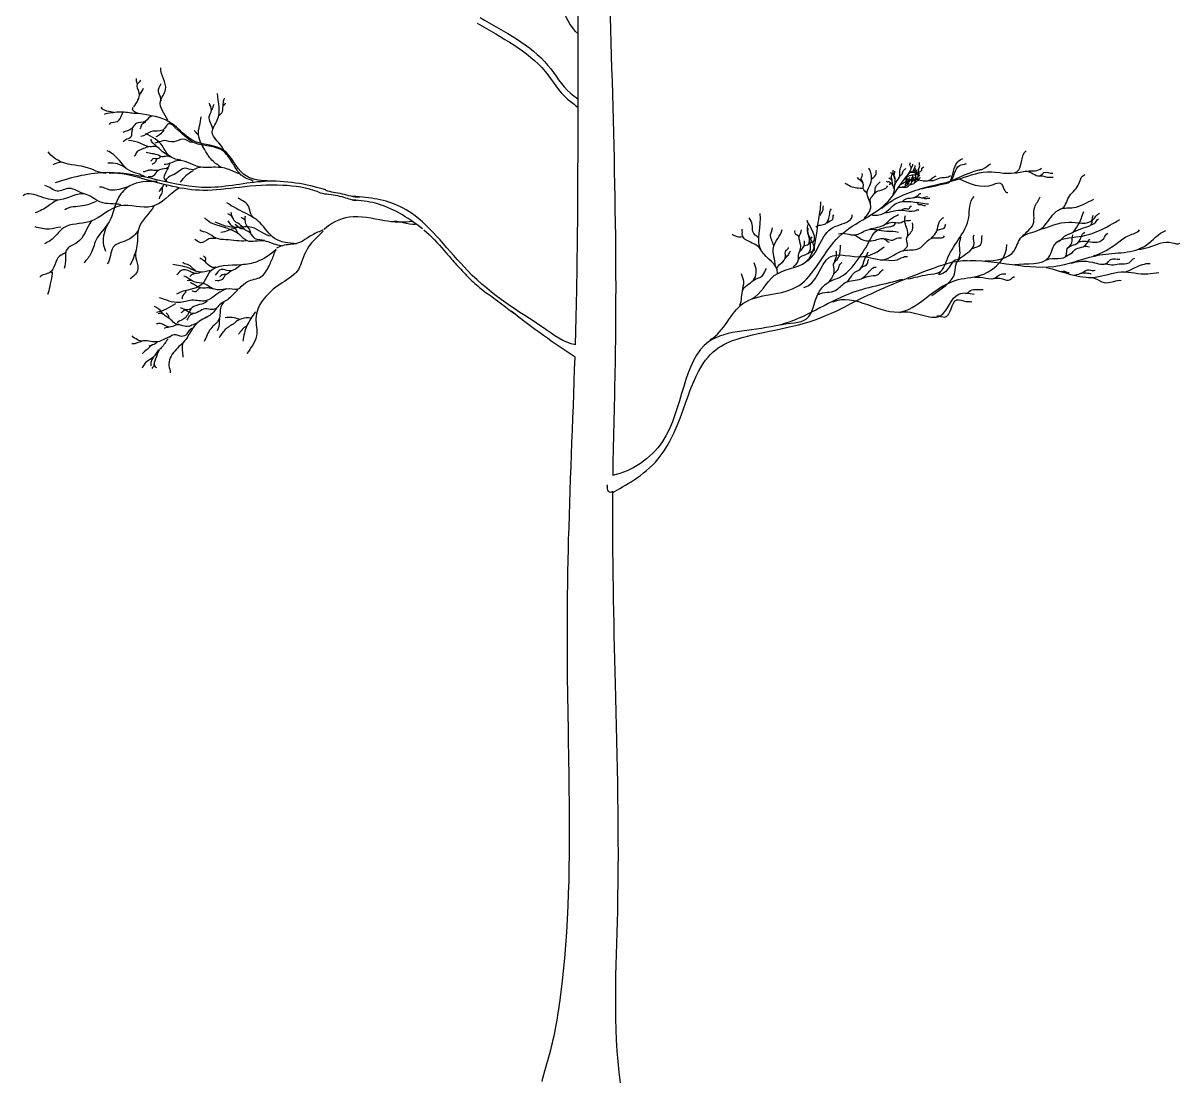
# Model space of a CAD drawing. Header units: millimetres. Extents: x 61831 to 121408, y 302 to 24841.
# Drawn here: x 97559 to 100562, y 13992 to 16742 of the extents above; entities that cross this region are included whole.
import ezdxf

# ---------------------------------------------------------------- set-up
doc = ezdxf.new("R2010")
doc.units = ezdxf.units.MM

# ---------------------------------------------------------------- blocks, each defined once
blk = doc.blocks.new('A$C61CF0075')
at = {"color": 72}
for centre, radius, start, end in [((801.5, 1920), 66.2, 68.2823, 101.0479), ((846.9, 1936.4), 48.7, 80.2065, 133.6037)]:
    blk.add_arc(centre, radius, start, end, dxfattribs=at)
at = {"color": 46}
for points, knots in [([(1796.3, 1576.4), (1796.3, 1579), (1797.6, 1675), (1812.2, 2127.3), (1791.9, 2651), (1780.3, 3082.3), (1778.5, 3156.7)], [0.7345625, 0.7345625, 0.7345625, 0.7345625, 0.7382272, 0.8687991, 1.3669181, 1.4709186, 1.4709186, 1.4709186, 1.4709186]), ([(1698.6, 1915.1), (1700.5, 1978.4), (1706, 2218.6), (1704.9, 2543.8), (1706, 2805.8), (1706.2, 2890.9)], [0.8937102, 0.8937102, 0.8937102, 0.8937102, 0.9822107, 1.2295311, 1.3483951, 1.3483951, 1.3483951, 1.3483951]), ([(1451, 2764.4), (1514.4, 2727.5), (1611.1, 2680.6), (1666.4, 2581.2), (1698.8, 2558.2), (1705.4, 2553)], [0, 0, 0, 0, 0.0995077, 0.1425416, 0.1541667, 0.1541667, 0.1541667, 0.1541667]), ([(1443.8, 2749.9), (1507, 2711.8), (1603.7, 2665), (1660.6, 2562.7), (1696.9, 2538.8), (1705.4, 2531)], [0, 0, 0, 0, 0.0995077, 0.1425416, 0.158693, 0.158693, 0.158693, 0.158693]), ([(1698.6, 1915.1), (1668.2, 1920.9), (1578, 1988.9), (1438.9, 2064.3), (1287.1, 2271.3), (1183.5, 2295.4), (1131.7, 2300.1), (1120.5, 2300.8)], [0.0032351, 0.0032351, 0.0032351, 0.0032351, 0.0468377, 0.1530504, 0.2278546, 0.2852002, 0.3008608, 0.3008608, 0.3008608, 0.3008608]), ([(1301.7, 2215.8), (1262.3, 2247), (1203, 2283.1), (1140.7, 2289.6), (1121, 2291.1)], [0.21584438, 0.21584438, 0.21584438, 0.21584438, 0.27553248, 0.30310937, 0.30310937, 0.30310937, 0.30310937]), ([(1795.9, 1532.4), (1824.2, 1548.5), (1939.8, 1606.6), (2010.6, 1871.2), (2113.2, 1946.2), (2295.2, 1957.9), (2458.3, 2047.3), (2581.5, 2098.1), (2684.4, 2135.1), (2716.8, 2134.3)], [0.0027437, 0.0027437, 0.0027437, 0.0027437, 0.0463117, 0.0988658, 0.1777995, 0.2979428, 0.3480719, 0.4342225, 0.4795379, 0.4795379, 0.4795379, 0.4795379]), ([(1611.9, 3.2), (1617.4, 28), (1641.1, 99.4), (1682.9, 351.6), (1685.9, 706.9), (1675.9, 1091.7), (1680.3, 1465.7), (1692.2, 1714.7), (1697.6, 1882.9)], [0, 0, 0, 0, 0.0354298, 0.1049595, 0.3560432, 0.5303606, 0.6434251, 0.8787245, 0.8787245, 0.8787245, 0.8787245]), ([(1815.4, 0), (1795.6, 147.2), (1817.1, 494.6), (1802.5, 1005.4), (1794.5, 1368.9), (1795.9, 1535.4)], [0, 0, 0, 0, 0.2076371, 0.4826469, 0.7154842, 0.7154842, 0.7154842, 0.7154842])]:
    blk.add_open_spline(points, degree=3, knots=knots, dxfattribs=at)
at = {"color": 72}
for points, knots in [([(1705.7, 2722.3), (1663.7, 2758.6), (1652, 2886.7), (1496.6, 2880.9), (1436.5, 2981.7), (1313.3, 2961.4), (1239.1, 2973.7), (1184.7, 2982.3)], [0.0069721, 0.0069721, 0.0069721, 0.0069721, 0.0856576, 0.1367351, 0.1916494, 0.221937, 0.2988995, 0.2988995, 0.2988995, 0.2988995]), ([(727.1, 2437.9), (723.3, 2445.4), (714.8, 2467.6), (726.2, 2491.4), (727.1, 2506.9)], [0.03728873, 0.03728873, 0.03728873, 0.03728873, 0.04865342, 0.07041365, 0.07041365, 0.07041365, 0.07041365]), ([(777.4, 2376.3), (768.4, 2382.6), (750.8, 2395.4), (738.7, 2417.3), (731.3, 2430), (729.3, 2433.6)], [0, 0, 0, 0, 0.01541833, 0.02949481, 0.03509204, 0.03509204, 0.03509204, 0.03509204]), ([(640.9, 2373.8), (637.8, 2369.3), (634.2, 2361.1), (627, 2346.1), (637.2, 2341.3), (637.9, 2337.7), (637.9, 2337.5)], [0, 0, 0, 0, 0.00775582, 0.01366704, 0.01879465, 0.01914512, 0.01914512, 0.01914512, 0.01914512]), ([(725.4, 2375.8), (718.6, 2376.5), (706.1, 2364), (682.1, 2379.9), (663.8, 2358.3), (644.7, 2353.8), (636.1, 2344.4), (633.8, 2340.2), (633, 2338.6)], [0, 0, 0, 0, 0.00954633, 0.01958069, 0.03204293, 0.04236706, 0.04665594, 0.04918363, 0.04918363, 0.04918363, 0.04918363]), ([(2048.3, 1928.7), (2085.1, 1949.2), (2120.5, 2058.7), (2292.1, 2031.8), (2368.8, 2219.4), (2507.4, 2257.1), (2547.5, 2344.1), (2570.9, 2365.8)], [0, 0, 0, 0, 0.0588033, 0.1302943, 0.1942427, 0.2707819, 0.3167613, 0.3167613, 0.3167613, 0.3167613]), ([(629.9, 2331.7), (628.5, 2328.7), (625, 2321.9), (618, 2316.4), (617.8, 2312)], [0.0527156, 0.0527156, 0.0527156, 0.0527156, 0.05734789, 0.06341736, 0.06341736, 0.06341736, 0.06341736]), ([(1275.7, 2235.2), (1252.3, 2231.5), (1195, 2235.6), (1117.3, 2257.6), (1063.5, 2230.8), (1046, 2214.4)], [0.8556109, 0.8556109, 0.8556109, 0.8556109, 0.8892534, 0.9322249, 0.9658864, 0.9658864, 0.9658864, 0.9658864])]:
    blk.add_open_spline(points, degree=3, knots=knots, dxfattribs=at)
for points, start_tangent, end_tangent in [([(640.3, 2498), (621.2, 2547.3), (634.5, 2577.5), (622.6, 2634.1)], (-0.466841, 0.884341), (0.130984, 0.991385)), ([(551.8, 2532.4), (566.3, 2569.5), (561.5, 2591.3), (570.7, 2602.2)], (0.539049, 0.842275), (0.303828, 0.952727)), ([(561.1, 2593.2), (559.3, 2606.2)], (-0.158656, 0.987334), (0.442171, 0.896931)), ([(622.7, 2548.3), (616.2, 2572.1), (623.3, 2593.6)], (0.135491, 0.990779), (0.420961, 0.907079)), ([(567.2, 2563), (577.6, 2581.6)], (0.419671, 0.907676), (0.376035, 0.926606)), ([(785.6, 2420.8), (755.5, 2468), (768.9, 2498.2), (769.4, 2567)], (-0.352709, 0.935733), (-0.065611, 0.997845)), ([(500.6, 2517.8), (482.1, 2522), (469, 2532.6)], (-0.960554, 0.278094), (0.819331, 0.573321)), ([(899.2, 2341), (837.1, 2357.9), (784.9, 2420.4), (712.6, 2442.3), (608.3, 2507.5), (550.6, 2532.3)], (-0.999456, -0.032971), (0.516808, 0.856102)), ([(757.5, 2475.3), (748.1, 2507.7), (753.9, 2524.3), (748.5, 2542.7)], (-0.14111, 0.989994), (-0.13076, 0.991414)), ([(772.7, 2509.1), (782.6, 2520.6), (784.4, 2534.2), (790.1, 2543.1)], (0.629069, 0.777349), (0.341186, 0.939996)), ([(564.6, 2515.9), (531.5, 2518.4), (493.4, 2517.1), (475.4, 2512.8)], (-0.989852, -0.142102), (-0.910441, -0.41364)), ([(524, 2518.6), (504.5, 2492.7), (487.9, 2487.4)], (-0.454868, -0.890559), (-0.294181, -0.95575)), ([(598.9, 2509), (582.7, 2495.5), (557, 2489.2), (547.3, 2476.7), (524, 2466)], (-0.982133, -0.188186), (-0.822493, -0.568776)), ([(582.5, 2494.7), (572.1, 2486), (567.5, 2475.6)], (-0.329968, -0.943992), (-0.782157, -0.623082)), ([(548.5, 2474.5), (544, 2454.4), (524.5, 2441.8)], (-0.473178, -0.880967), (-0.483221, -0.875498)), ([(661.2, 2476.1), (639.3, 2487.3), (633, 2477.5), (619.6, 2470.4), (595.7, 2468), (570.3, 2456.2)], (-0.382634, 0.9239), (-0.999959, 0.009049)), ([(630, 2472.9), (618.5, 2460), (609, 2454.6)], (-0.471678, -0.881771), (-0.908911, -0.416991)), ([(862.2, 2339), (841.4, 2348.6), (822.5, 2365.4), (805.1, 2392.2), (782.5, 2419.1), (741.7, 2431.5), (705.4, 2441.3), (662.6, 2475)], (-0.763762, 0.645498), (-0.838009, 0.545657)), ([(611.1, 2429.6), (601.5, 2438.8), (596.7, 2448.6)], (-0.404671, 0.914462), (-0.148151, 0.988965)), ([(705.7, 2439.9), (678.8, 2449), (656.3, 2441.8), (630.5, 2445.1), (606.4, 2438.4)], (-0.999493, 0.031845), (-0.985347, -0.170565)), ([(484.4, 2362.4), (434.4, 2374), (364.4, 2389.2), (329.8, 2415.7)], (-0.946182, -0.323634), (-0.608359, 0.793662)), ([(581.2, 2350.8), (541.1, 2367.4), (499.3, 2408.9), (483.3, 2419)], (-0.829999, 0.557765), (-0.839263, 0.543726)), ([(590.3, 2428.7), (577.4, 2424.3), (558.6, 2413.5), (553.4, 2404.6)], (-0.994773, -0.102111), (-0.883406, -0.468609)), ([(649.1, 2402.5), (636.2, 2404.6), (625.5, 2403.3), (612.9, 2408.5), (599.6, 2411.2), (584.1, 2414.5)], (-0.988729, 0.149719), (-0.985564, 0.169303)), ([(625.2, 2403.8), (613.8, 2398), (601.5, 2397.6), (595.2, 2391.4)], (-0.989632, -0.143626), (-0.954116, -0.299438)), ([(2493.7, 2269.3), (2596.5, 2320.7), (2698.7, 2346.9), (2779.3, 2364), (2849.6, 2369.2), (2868.4, 2418.9)], (0.746071, 0.665867), (0.750353, 0.661038)), ([(364.4, 2389.2), (341.5, 2382.1)], (-0.992221, -0.124486), (-0.805278, -0.592898)), ([(532.5, 2372.6), (509.9, 2384.5), (484.7, 2387)], (-0.853009, 0.521896), (-0.998688, 0.051208)), ([(612.1, 2397.1), (606.9, 2388.2), (600, 2383.5)], (-0.851861, -0.523768), (-0.727667, -0.68593)), ([(827.3, 2358.9), (795.6, 2371.4), (764.3, 2376), (721.8, 2377.1), (663.7, 2392.9), (631.3, 2383.4)], (-0.979738, 0.200285), (-0.995948, 0.08993)), ([(2448.7, 2244.1), (2465.4, 2274.8), (2456, 2310.2), (2464.7, 2332.9), (2460.1, 2373.6)], (0.720406, 0.693553), (-0.565264, 0.82491)), ([(2523.7, 2306.4), (2528.3, 2332.5), (2539.9, 2350.5), (2541.6, 2370.7), (2545.7, 2385.8)], (0.618074, 0.78612), (-0.046147, 0.998935)), ([(2540.5, 2352.1), (2546.7, 2358.2), (2550.4, 2368), (2556.5, 2373.7)], (0.206738, 0.978396), (0.573761, 0.819023)), ([(2555.7, 2348.3), (2569.9, 2355.8), (2582.9, 2357.7), (2589.9, 2362.5), (2589.4, 2369.5), (2592.3, 2379.8), (2591.8, 2388.2)], (0.630263, 0.776382), (0.367252, 0.930121)), ([(2562.5, 2356.9), (2569.8, 2376.7), (2566.4, 2383.5), (2568.7, 2388.6)], (0.263255, 0.964726), (0.147681, 0.989035)), ([(2567.4, 2362.3), (2572, 2363), (2576.4, 2368.7), (2579.8, 2375.4), (2580.3, 2380.2)], (0.527109, 0.849798), (0, 1)), ([(2570.2, 2373.5), (2573.5, 2379.5), (2574.5, 2384.1)], (0.411417, 0.911447), (-0.133943, 0.990989)), ([(2574.7, 2365), (2578.2, 2367.6), (2581.3, 2370.6), (2581.5, 2372.9)], (0.525036, 0.85108), (0.396041, 0.918233)), ([(2590.1, 2362.5), (2597.6, 2368.5), (2597.6, 2373.5), (2603.1, 2376.9)], (0.577917, 0.816095), (0.600369, 0.799723)), ([(2598.2, 2320.4), (2645.7, 2331.1), (2747.1, 2369), (2755.5, 2371.3), (2777, 2385.1)], (0.968812, 0.247798), (0.934538, 0.355864)), ([(2648.4, 2331.5), (2670.9, 2338.8), (2695.7, 2380.4), (2713.4, 2385.6)], (0.972209, 0.234115), (0.929646, 0.368455)), ([(2670.5, 2338.4), (2691.4, 2390.4), (2704.3, 2398.6)], (0.536098, 0.844155), (0.906773, 0.421619)), ([(2872, 2366), (2892, 2366.7), (2908.8, 2373.6)], (0.957867, 0.287211), (0.85093, 0.525278)), ([(615.9, 2368), (603.8, 2368), (590.3, 2368.4), (576.1, 2364.2)], (-0.987512, -0.157543), (-0.985517, 0.169577)), ([(606.6, 2357.9), (598.7, 2351.1), (589.3, 2350.9)], (-0.637097, -0.770783), (-0.956773, -0.290835)), ([(2455.9, 2308.3), (2445.7, 2320.7), (2446.4, 2330.9), (2430.6, 2349.7)], (-0.53706, 0.843544), (-0.503962, 0.863726)), ([(2445.7, 2334.6), (2440.4, 2346.3), (2443, 2359.5)], (-0.051597, 0.998668), (-0.656029, 0.754736)), ([(2467.5, 2344), (2478.1, 2356.1), (2480.3, 2368.9)], (0.39117, 0.920319), (0.409088, 0.912495)), ([(2526.8, 2320.2), (2522.4, 2330.2), (2519.9, 2342.3), (2512.5, 2348.6)], (-0.451867, 0.892086), (-0.554636, 0.832093)), ([(2520.9, 2341.3), (2518.4, 2349.4), (2519.7, 2359.9), (2517.4, 2362.4)], (-0.008404, 0.999965), (-0.183461, 0.983027)), ([(2528, 2331.5), (2528.5, 2344.5), (2523.3, 2359.2), (2523.1, 2368.3)], (0.256478, 0.96655), (-0.042517, 0.999096)), ([(2528.3, 2346.2), (2526.3, 2353.8), (2528, 2366.1)], (0.221647, 0.975127), (-0.014283, 0.999898)), ([(2536.7, 2322.6), (2557.9, 2324.3), (2566.2, 2330.4), (2577.6, 2334), (2582.3, 2353.4), (2585.3, 2367.3)], (0.740351, 0.672221), (-0.168805, 0.98565)), ([(2542.9, 2331), (2586.1, 2344), (2615.6, 2341.8), (2635, 2354)], (0.819356, 0.573285), (0.958529, 0.284995)), ([(2543, 2324.6), (2555.1, 2328), (2555.5, 2332.4), (2561, 2337.4), (2563.8, 2343.8), (2566.5, 2350.5)], (0.95137, 0.308052), (0.34488, 0.938647)), ([(2555.3, 2328), (2560.5, 2330.3), (2560.3, 2333.3), (2566.4, 2339.5), (2566.7, 2345.2)], (0.29654, 0.955021), (0.461753, 0.887008)), ([(2555.9, 2332.9), (2557, 2339.8), (2557.4, 2344.7), (2558.8, 2349.3)], (0.663949, 0.747778), (0.832538, 0.553968)), ([(2557.2, 2342.2), (2560.6, 2344.6), (2561.1, 2347.4)], (0.363103, 0.931749), (0.141068, 0.99)), ([(2562.1, 2338.3), (2565.7, 2341), (2571.2, 2346.5), (2571.7, 2349.3)], (0.639302, 0.768955), (0.197254, 0.980352)), ([(2567.1, 2330.8), (2571.6, 2336.9), (2572.3, 2341.8), (2573.9, 2348.3), (2574.4, 2354.2)], (0.423147, 0.906061), (0.15365, 0.988125)), ([(2572.1, 2338.1), (2575.4, 2341.1), (2576.1, 2346.5), (2578.2, 2351)], (0.328461, 0.944518), (0.104062, 0.994571)), ([(2573.5, 2363.5), (2578.8, 2363.1), (2581.3, 2365.6), (2584.3, 2366.9), (2585.5, 2370.5)], (0.859661, 0.510865), (0.347541, 0.937665)), ([(2575.6, 2341.4), (2578.1, 2342.2), (2582.4, 2343.3), (2583.7, 2346.8), (2585.9, 2350.2)], (0.244082, 0.969755), (0.932598, 0.360917)), ([(2580.1, 2336.5), (2585.9, 2340.7), (2587.8, 2350.7), (2592.8, 2355.1)], (0.631633, 0.775267), (0.929935, 0.367725)), ([(2582, 2352.2), (2581.4, 2357.5), (2582.1, 2363.4), (2581.9, 2367.4)], (0.076331, 0.997082), (0.189299, 0.981919)), ([(2586.6, 2341.4), (2589.7, 2342.8), (2591.4, 2347.7), (2594, 2349.6)], (0.042124, 0.999112), (0.99094, 0.134307)), ([(2588.1, 2351.3), (2588.6, 2355.5), (2587.2, 2358.8), (2587.3, 2362.1)], (0.113778, 0.993506), (0.132297, 0.99121)), ([(2588.6, 2356), (2591, 2358.9), (2591.4, 2360.9)], (0.14411, 0.989562), (0.939012, 0.343885)), ([(2609.5, 2340.6), (2628.1, 2341.8), (2645.8, 2348.8), (2672.2, 2354.8)], (0.950642, 0.310289), (0.595941, 0.803028)), ([(2693.4, 2346.8), (2783.9, 2331.5), (2802.3, 2334.6), (2821.4, 2310.8)], (0.912985, -0.407993), (0.938236, 0.345996)), ([(2840.6, 2361.4), (2874.3, 2365.2), (2905.8, 2354.5), (2915, 2362.1), (2937.9, 2360.6)], (0.999073, -0.043055), (0.990494, 0.137553)), ([(2900.4, 2353), (2922.6, 2350.7), (2938.7, 2349.9)], (0.927189, 0.374593), (0.999001, -0.044691)), ([(2959.4, 2267.9), (2979.1, 2298), (3003.8, 2329.3), (3021.8, 2356.9)], (0.954759, 0.297382), (0.976828, 0.214028)), ([(669.2, 2321.8), (599.2, 2274.2), (516.1, 2275.8), (436.5, 2234.7), (369.4, 2218.7), (335.8, 2185.9), (320.1, 2176.9)], (-0.857112, -0.51513), (-0.826796, -0.562502)), ([(426.2, 2306), (384, 2321.2), (353.5, 2314.2), (321.3, 2328.6)], (-0.98195, 0.189139), (-0.979221, 0.202796)), ([(536.7, 2325.3), (491.1, 2316.9), (462.8, 2324.6)], (-0.972707, -0.232037), (-0.994628, -0.103512)), ([(626.4, 2323.9), (625.8, 2312.9), (620.4, 2301.7), (617.8, 2294)], (-0.523577, -0.851978), (0.06346, -0.997984)), ([(2445.7, 2319.6), (2413.3, 2325.6), (2399, 2333.9)], (-0.953723, 0.300686), (-0.930818, 0.365482)), ([(2464.9, 2280.4), (2463.8, 2292.5), (2474.7, 2307.5), (2477.7, 2323.7), (2489.4, 2338)], (0.136242, 0.990676), (0.754384, 0.656433)), ([(2475.4, 2308.3), (2481.1, 2313.2), (2496.5, 2318.1), (2509.3, 2328.2)], (0.728088, 0.685483), (0.365684, 0.930739)), ([(2518.4, 2334.2), (2512.8, 2337.8), (2506.4, 2338.8)], (-0.979228, 0.202763), (-0.418449, 0.90824)), ([(2522.6, 2327.8), (2517.9, 2333.9), (2513.3, 2331.7)], (-0.591402, 0.806377), (-0.514471, 0.857508)), ([(2560.6, 2330.5), (2563.9, 2333.5), (2565, 2335.2)], (0.388538, 0.921433), (0.729541, 0.683937)), ([(518.8, 2278.9), (465.5, 2285.7), (425.5, 2306.1), (360.6, 2291.4), (311.4, 2299.1), (264.8, 2302.2)], (-0.983629, 0.180203), (-0.767113, -0.641512)), ([(352.6, 2289.8), (329.6, 2275.1), (296.4, 2257.5)], (-0.926979, -0.375112), (-0.930108, -0.367287)), ([(454.5, 2286.9), (419.1, 2275.5), (372.6, 2265.4)], (-0.917686, -0.397306), (-0.807161, -0.590331)), ([(974.3, 2177.7), (917.7, 2191.4), (880, 2231.4), (840.6, 2257.6), (794, 2284)], (-0.999327, 0.036675), (-0.783065, 0.62194)), ([(863.7, 2245.1), (848.2, 2277.9), (822.9, 2296.2)], (-0.864448, 0.502723), (-0.794492, 0.607275)), ([(2156.3, 2034.7), (2214.6, 2094.7), (2296.8, 2130.7), (2329.1, 2233.3), (2335.9, 2286.4)], (0.918792, 0.394742), (0.014481, 0.999895)), ([(2466.9, 2253), (2497.6, 2255.8), (2532.8, 2282.7), (2574.6, 2286.4), (2615.5, 2280.8)], (0.959606, -0.281347), (0.995895, -0.090515)), ([(2545.6, 2286.6), (2552.1, 2291.5), (2573.4, 2296.4), (2588.5, 2303.9), (2595.4, 2307.5)], (0.992867, 0.119231), (0.954535, -0.298099)), ([(2561.8, 2086.4), (2613.2, 2097.3), (2643.8, 2103.9), (2665.7, 2142.1), (2719.5, 2245.6), (2733.7, 2300.2)], (0.985874, 0.167491), (0.727695, 0.685901)), ([(2577.4, 2297.1), (2586.7, 2299), (2597.4, 2297.1), (2612.2, 2299.8)], (0.988976, 0.148074), (0.995566, -0.094064)), ([(2582.8, 2285.3), (2589.6, 2279.8), (2597.1, 2279.1), (2603.1, 2277.1), (2607.4, 2277.2)], (0.990089, 0.140441), (0.995106, -0.098812)), ([(2597.2, 2297.1), (2608.7, 2294.9), (2613.1, 2295.5), (2618.4, 2295.4)], (0.985205, 0.171381), (0.99488, -0.101067)), ([(2762.6, 2132.9), (2837.6, 2159.5), (2857.6, 2195.5), (2904.1, 2214.5), (2937.3, 2251.5), (2958.2, 2267.7), (2991.5, 2271.5), (3044.6, 2293.3)], (0.999262, 0.038414), (0.902546, 0.430593)), ([(2859, 2196.7), (2887, 2228.7), (2890.8, 2272.4), (2905.1, 2299)], (0.642125, 0.7666), (0.33652, 0.941676)), ([(604.3, 2274.9), (564.7, 2217), (560.3, 2172.6), (542.8, 2122.2)], (-0.527975, -0.84926), (-0.416544, -0.909115)), ([(891.4, 2185.6), (867.3, 2190.3), (854.7, 2205.4), (842.3, 2213), (827.1, 2227.6), (814, 2236.3), (807.1, 2247.7), (796.5, 2255.5)], (-0.92947, 0.368897), (-0.782975, 0.622053)), ([(808.4, 2248.4), (804.9, 2259)], (-0.970907, 0.239458), (-0.553207, 0.833044)), ([(2223.1, 2101.6), (2182, 2158.1), (2178.5, 2255.8)], (0.070891, 0.997484), (-0.13346, 0.991054)), ([(2296.2, 2130.9), (2343.4, 2196), (2361.2, 2215.9), (2385, 2226.8), (2416.7, 2252.5)], (0.915533, 0.402242), (-0.310533, 0.950563)), ([(2322.7, 2220.7), (2347.9, 2229.5), (2358, 2250.5), (2363.1, 2268.2)], (0.636787, 0.77104), (0.680094, 0.733124)), ([(2333.6, 2250.9), (2340.4, 2261.8), (2342.5, 2275.7)], (0.340643, 0.940193), (0.23918, 0.970975)), ([(2352.1, 2232), (2366.8, 2241.7), (2369.4, 2252.6)], (0.664141, 0.747607), (0.784417, 0.620233)), ([(2462.4, 2215.1), (2501.6, 2227.4), (2521.4, 2245.1), (2536.9, 2253.1)], (0.936054, 0.351857), (0.776615, 0.629976)), ([(2502.1, 2257.5), (2523.6, 2262.2), (2550.3, 2264.3), (2580.1, 2263.2), (2590.1, 2265.3)], (0.997983, 0.063482), (0.939841, -0.341613)), ([(2542.1, 2264.4), (2556.3, 2268.8), (2565.6, 2269.5), (2570.9, 2275.3)], (0.924758, 0.380555), (0.752762, -0.658293)), ([(2903.7, 2214.4), (2979.1, 2233.5), (3041.8, 2239.2), (3058.9, 2257.2)], (0.968944, 0.247281), (0.892497, 0.451054)), ([(2953.4, 2184.3), (2968.4, 2197.3), (2989, 2206.6), (3000.4, 2220.8), (3012.1, 2243.8), (3018.6, 2261.2)], (0.886565, 0.462604), (0.600085, 0.799936)), ([(442.5, 2237.3), (404.7, 2180.6), (379.5, 2164.6), (371.3, 2113.5)], (-0.605606, -0.795765), (-0.387883, -0.921709)), ([(484.1, 2227.3), (472.8, 2179.2), (478.6, 2158.6)], (-0.470524, -0.882387), (0.351209, -0.936297)), ([(935.5, 2172.2), (916.4, 2176.6), (890.2, 2184.9), (866.8, 2183.8), (847.1, 2184.8), (827.1, 2200.3), (806.5, 2212.6), (784.8, 2220.9), (742.2, 2238.6), (735.5, 2244.6)], (-0.971953, 0.235177), (-0.832893, 0.553434)), ([(909.4, 2196.9), (858.9, 2220), (818.6, 2219.9), (763.7, 2233.9)], (-0.99468, 0.10301), (-0.886994, 0.46178)), ([(822.4, 2205.7), (817.5, 2214.3), (804.2, 2226.2), (797, 2237)], (-0.631497, 0.775378), (-0.768453, 0.639906)), ([(839.3, 2214.2), (831.1, 2216.6), (815.4, 2227.1)], (-0.676765, 0.736199), (-0.824731, 0.565525)), ([(855.9, 2206.2), (852.3, 2215.4), (842.6, 2229.4), (840, 2240.2), (830.7, 2245.6)], (-0.429066, 0.903273), (-0.71858, 0.695444)), ([(841.4, 2240), (842.1, 2250.2)], (-0.089568, 0.995981), (0.320908, 0.94711)), ([(2174.6, 2192.4), (2158.8, 2209.3), (2157.8, 2227.1), (2149.8, 2244.9)], (-0.741455, 0.671002), (-0.427081, 0.904213)), ([(2231.1, 1967.1), (2298.8, 1983), (2328.1, 2046.5), (2349.8, 2073.7), (2394.9, 2096.3), (2422.2, 2123.5), (2460.7, 2182.7), (2492.7, 2217.5), (2528.4, 2233.5)], (0.962073, 0.272792), (-0.294328, 0.955704)), ([(2277.5, 2136.2), (2287.2, 2145.9), (2305.2, 2155.2), (2309, 2165.7), (2302.9, 2227.4)], (0.322325, 0.946629), (0.373696, 0.927551)), ([(2304.8, 2177.4), (2316.2, 2182.9), (2302.1, 2235.8)], (0.266923, 0.963718), (0.662594, -0.748979)), ([(2505.3, 2229.5), (2521.4, 2233.3), (2539.6, 2231.7), (2557.8, 2238.1), (2569, 2238.6)], (0.992682, 0.120761), (0.960038, 0.279868)), ([(2548.2, 2159.1), (2560.5, 2172.5), (2558.3, 2189.6), (2573.3, 2213.6), (2573.8, 2231.8)], (0.821373, 0.570391), (-0.148344, 0.988936)), ([(2559.4, 2191.7), (2561, 2211.5), (2555.1, 2228), (2555.1, 2250.5)], (0.307462, 0.951561), (0.207817, 0.978168)), ([(2623, 2191.7), (2636.9, 2210.4), (2642.7, 2233.4), (2655, 2245.6)], (0.554859, 0.831944), (0.948725, 0.316103)), ([(2637.9, 2212.5), (2658.8, 2221.6), (2659.8, 2228.6)], (0.832144, 0.55456), (0.701357, 0.71281)), ([(2838.7, 2123.9), (2927.7, 2143), (2943, 2176), (3006.6, 2196.3), (3058.7, 2211.6), (3112.1, 2240.8)], (0.993244, 0.116048), (0.856165, 0.516703)), ([(2991.9, 2208.2), (3017.4, 2218.7), (3037.6, 2227.6), (3042.5, 2251.9)], (0.901768, 0.432221), (0.377547, 0.92599)), ([(3036.8, 2226.4), (3048.6, 2232.5), (3056.3, 2242.6)], (0.937962, 0.346738), (0.88691, 0.461942)), ([(362.4, 2220.6), (332.4, 2215.4), (296.1, 2221.4)], (-0.99769, -0.067926), (-0.956803, 0.290739)), ([(563.3, 2211.7), (537.9, 2188.2), (498.4, 2168.5), (482.8, 2125.1)], (-0.549935, -0.835207), (-0.669524, -0.742791)), ([(765.3, 2191.5), (747, 2190.1), (725.3, 2180.3), (710.9, 2188.3)], (-0.999807, -0.019663), (-0.901397, 0.432993)), ([(843.7, 2185.5), (818.8, 2185.5), (791, 2188.1), (766.1, 2191.7), (742.9, 2205.6), (723.7, 2213.1)], (-0.976044, -0.217573), (-0.789708, 0.613483)), ([(815.5, 2217.5), (778.2, 2206.3)], (-0.981481, -0.191559), (-0.986176, -0.165704)), ([(1043.9, 2209.9), (1009.7, 2175.3), (984.6, 2122.2), (972.4, 2102.2)], (-0.706775, -0.707438), (-0.814619, -0.579996)), ([(2132, 2195.4), (2105.2, 2201.3)], (-0.940944, -0.338563), (-0.900444, 0.434972)), ([(2180.6, 2160.7), (2152.8, 2181.5), (2132, 2199.3), (2131, 2215.2)], (-0.415896, 0.909412), (-0.371537, 0.928418)), ([(2213.3, 2172.6), (2205.4, 2201.3), (2210.3, 2219.2)], (-0.232826, 0.972518), (0.035762, 0.99936)), ([(2218, 2119.6), (2212.8, 2168.4), (2235.1, 2214.7)], (-0.04572, 0.998954), (0.147549, 0.989055)), ([(2279.6, 2193.8), (2268.7, 2204.8), (2268.7, 2211.5)], (-0.077052, 0.997027), (-0.035784, 0.99936)), ([(2280.4, 2156.8), (2283.4, 2173.2), (2279.2, 2194.2), (2285.5, 2214)], (0.284376, 0.958713), (0.052559, 0.998618)), ([(2291.4, 2169.9), (2304.4, 2177), (2306.5, 2186.7), (2313.2, 2195.1)], (0.212837, 0.977088), (0.484028, 0.875052)), ([(2303.6, 2152.2), (2315.3, 2158.1), (2303.8, 2217.3)], (0.447378, 0.894345), (0.473517, 0.880785)), ([(2381.7, 2202.9), (2424.6, 2200.4), (2455, 2213), (2506.8, 2210.5), (2537.1, 2208)], (0.918184, 0.396155), (0.954522, -0.298142)), ([(2422.8, 2200.1), (2435.7, 2192.6), (2477.4, 2187.2), (2504.2, 2187.8), (2512.8, 2181.9)], (0.990631, -0.136565), (0.976243, 0.216678)), ([(2434.1, 2142.4), (2497.1, 2136.1), (2551.3, 2160), (2590.4, 2165.1), (2628.2, 2192.8), (2657.1, 2197.8)], (0.94553, 0.325535), (0.402875, 0.915255)), ([(2498.9, 2191), (2523, 2187.2), (2536.9, 2193.1), (2544.9, 2192.6)], (0.99735, 0.072752), (0.999936, 0.011329)), ([(2624.1, 2043.1), (2683.9, 2103), (2688.1, 2127.9), (2733.7, 2179.8), (2733.7, 2200.6)], (0.775703, 0.631099), (0.612326, 0.790605)), ([(2693.1, 2138.1), (2696.6, 2183.9), (2700.1, 2195.3)], (0.538872, 0.842388), (0.339429, 0.940632)), ([(2707.1, 2133.5), (2955.4, 2120.8), (3059.5, 2148.4), (3180.5, 2173.9), (3231.4, 2212.1)], (0.998224, 0.059571), (0.938728, 0.34466)), ([(2730.1, 2165.4), (2750.3, 2175.1), (2754.7, 2198.8)], (0.910124, 0.414336), (0.217083, 0.976153)), ([(2922.2, 2136.1), (2973.2, 2148.3), (2975.2, 2164.1), (3003.2, 2180.3), (3021, 2207.4)], (0.912995, 0.407971), (0.915693, 0.401879)), ([(2977.3, 2167.3), (2987, 2179.9), (2989.8, 2200.9)], (0.689965, 0.723843), (0.340844, 0.94012)), ([(3004.8, 2181.9), (3046.5, 2181.5), (3070, 2190.8), (3080.6, 2205.4)], (0.885899, 0.463879), (0.890359, 0.455258)), ([(3043.7, 2146.2), (3105.4, 2179.4), (3135.8, 2199.3), (3163.3, 2213.6)], (0.961359, 0.275299), (0.561053, 0.82778)), ([(921.5, 2163.5), (871.5, 2130.9), (831.8, 2122.9), (748.6, 2103.4), (730.4, 2073.7), (663.1, 2046.7)], (-0.702376, -0.711806), (-0.835191, -0.54996)), ([(2222.4, 2113.1), (2232.1, 2126.6), (2244.3, 2145.1), (2245.1, 2160.2), (2251.8, 2168.2)], (0.016577, 0.999863), (-0.210049, 0.977691)), ([(2263.6, 2117.3), (2277.1, 2133.3), (2278.3, 2151.8), (2290.9, 2169.4), (2293.5, 2185.4)], (0.638645, 0.769502), (0.099581, 0.995029)), ([(2291.4, 2063.9), (2358.2, 2142.5), (2445.7, 2144.2), (2500.5, 2169.9)], (0.990687, 0.136163), (0.793184, 0.608983)), ([(2356.2, 2078.4), (2370.4, 2107.7), (2368.9, 2124.9), (2381, 2140.6), (2387.1, 2173.5)], (0.668814, 0.743429), (0.123907, 0.992294)), ([(2366.6, 2026.5), (2547.3, 2001.6), (2613.7, 2041), (2692.2, 2084.4), (2758.7, 2098.9), (2818.9, 2175.7)], (0.899893, 0.436111), (-0.041663, 0.999132)), ([(2972.4, 2145.5), (2988.6, 2154.8), (2998.3, 2164.5), (3016.6, 2169.7), (3034.4, 2189.2)], (0.83632, 0.548242), (0.70724, 0.706973)), ([(3018.2, 2170.5), (3032.8, 2169.3)], (0.807252, 0.590207), (0.991598, -0.129355)), ([(3158.6, 2162.3), (3188, 2169), (3247.8, 2180.3), (3267.8, 2179.4)], (0.981688, 0.190495), (0.793286, 0.608849)), ([(377.1, 2155.8), (359.1, 2145.4), (334.2, 2102.7), (308.1, 2090.8)], (-0.800244, -0.599674), (-0.571091, -0.820887)), ([(558.2, 2159.8), (561.7, 2107.6), (542.5, 2086.1)], (-0.451237, -0.892404), (-0.762943, -0.646466)), ([(764.9, 2116.4), (748.6, 2120), (733, 2134.4), (723.6, 2139.8)], (-0.903038, -0.429561), (-0.832893, 0.553434)), ([(738.2, 2130.1), (738.8, 2139.5), (732.6, 2146)], (-0.536463, 0.843924), (-0.791237, 0.611509)), ([(827, 2062.4), (847.2, 2079.7), (882, 2091.4), (903.3, 2120), (915.2, 2148.1), (921.4, 2160.9)], (0.717895, 0.696152), (0.706044, 0.708168)), ([(2243.8, 2139.6), (2251.4, 2148.9), (2256.9, 2158.5)], (0.265718, 0.964051), (0.698047, 0.716052)), ([(2369, 2126.1), (2372.4, 2133.4), (2376.7, 2151), (2375.9, 2159.4)], (0.719396, 0.6946), (0.169617, 0.98551)), ([(2402.8, 2078.4), (2424.1, 2103.7), (2437.7, 2111.3), (2444.3, 2122.9), (2458.5, 2156.3)], (0.821756, 0.569839), (0.447381, 0.894343)), ([(2441.3, 2114.8), (2457, 2126.5), (2460, 2136.6)], (0.510687, 0.859766), (0.857668, 0.514204)), ([(2496.9, 2135.7), (2527.9, 2134.6), (2550.3, 2143.1), (2560.5, 2144.2)], (0.987999, 0.154461), (0.89882, -0.438318)), ([(2690.8, 2136.5), (2644.6, 2097.5), (2642.1, 2097.5), (2646.5, 2103.7)], (-0.999395, -0.034791), (0.5708, 0.821089)), ([(2985.8, 2127), (3040.7, 2129.5), (3079.7, 2128.3), (3088, 2136.6), (3112.3, 2137.8)], (0.941673, 0.336528), (0.996134, 0.08785)), ([(3070.7, 2124.4), (3090.5, 2122.5), (3110.3, 2125.1), (3135.9, 2128.3), (3151.2, 2139.8)], (0.924024, 0.382335), (0.981516, 0.191383)), ([(337.7, 2101.8), (333.9, 2066.7), (328.2, 2045.4)], (0.458951, 0.888462), (-0.30353, -0.952822)), ([(724.2, 2102.8), (708.4, 2101.1), (698.3, 2105.4), (674.8, 2108), (664, 2096.5)], (-0.868186, -0.496239), (-0.747343, -0.664439)), ([(712.4, 2108.3), (691.7, 2123.6), (680.2, 2129.6)], (-0.889785, 0.45638), (0.024838, 0.999691)), ([(831.3, 2122.8), (798.4, 2107.2), (779.2, 2110.7), (763, 2096.1)], (-0.813112, -0.582107), (-0.688795, -0.724956)), ([(804.8, 2106.2), (792.3, 2097.7), (781, 2096.6), (775.6, 2091.8)], (-0.949304, -0.31436), (-0.705954, -0.708258)), ([(2125, 2017.8), (2134, 2059.4), (2163.7, 2087.2), (2162.7, 2127.8)], (0.554847, 0.831952), (-0.417611, 0.908626)), ([(2160.7, 2082.2), (2185.5, 2096.1), (2194.5, 2112.9)], (0.754437, 0.656372), (0.612994, 0.790087)), ([(2329.4, 2046), (2374, 2056.6), (2398.9, 2076.8), (2440.3, 2086.9), (2461.6, 2106), (2479.1, 2117.1)], (0.871002, 0.49128), (0.998273, -0.058743)), ([(2369.2, 2099.3), (2379.7, 2110), (2384.5, 2122), (2391.3, 2129.1)], (0.444877, 0.895591), (0.984236, 0.17686)), ([(2441.7, 2087.2), (2466.3, 2094.3), (2486.5, 2099.1), (2497.1, 2110.8)], (0.941799, 0.336177), (0.89018, 0.455609)), ([(2920.3, 2116.1), (3048.1, 2090.9), (3115.4, 2104.3), (3184.4, 2099.3), (3213, 2102.7)], (0.974411, -0.224772), (0.994694, 0.102873)), ([(2980.6, 2102), (2969.3, 2105.1), (2959.7, 2105.1)], (-0.953876, -0.300202), (-0.989753, 0.14279)), ([(2994.6, 2096.3), (3015.6, 2103.3), (3032.2, 2109.9), (3047.5, 2109)], (0.981688, 0.190494), (0.78098, 0.624556)), ([(3009, 2100.3), (3024.7, 2102), (3037.8, 2100.7)], (0.978178, 0.207767), (0.988805, 0.149216)), ([(3124.3, 2103.6), (3151.4, 2115.6), (3190.6, 2126.2)], (0.96394, 0.26612), (0.996981, -0.077649)), ([(791.6, 2060.2), (761.6, 2059.3), (735.6, 2073.2), (708.6, 2079.1), (681.8, 2093.5)], (-0.969618, -0.244626), (-0.954572, 0.297982)), ([(704.8, 2081.2), (690.5, 2081.4)], (-0.808485, 0.588516), (-0.999631, -0.027177)), ([(709.2, 2099.8), (701.5, 2096.8), (697.6, 2092.1)], (-0.836357, -0.548185), (-0.839221, -0.543791)), ([(758.9, 2060), (745.6, 2063), (730, 2061.9), (710, 2070.8), (698.4, 2075.7)], (-0.988625, 0.150403), (-0.991874, 0.127226)), ([(791.9, 2097.9), (786.3, 2091.1), (774.8, 2081.8), (763.5, 2081.3)], (-0.946949, -0.321382), (-0.963769, -0.266739)), ([(972.1, 2101.6), (924.6, 2067.5), (868.9, 1983.7), (870.6, 1938.2), (845.6, 1892.6)], (-0.716005, -0.698096), (-0.573464, -0.819231)), ([(2132, 2055.5), (2135.9, 2079.2), (2130, 2099.1)], (0.017196, 0.999852), (-0.180741, 0.983531)), ([(2735.7, 2089.5), (2789.9, 2089.5), (2799.6, 2096.8), (2816.1, 2099.1)], (0.948688, 0.316214), (0.970873, -0.239594)), ([(2781.7, 2086.7), (2806.9, 2086.3), (2827.1, 2084.4), (2838.6, 2091.8)], (0.942567, 0.334016), (0.969008, -0.247031)), ([(3029.4, 2090), (3077.6, 2076.4), (3115.3, 2082.5)], (0.989423, 0.145057), (0.991395, -0.130904)), ([(826.1, 2061.7), (799.9, 2060.4), (738.5, 2029.4), (703.1, 2030.9), (669.2, 2024.7), (619, 2037.1)], (-0.693693, -0.720271), (-0.962857, 0.270011)), ([(686.6, 2054.3), (679.5, 2043.6), (676.5, 2034.1)], (0.040383, -0.999184), (-0.463569, -0.886061)), ([(724.8, 2062), (713, 2053), (703.1, 2053.9)], (-0.991422, 0.130701), (-0.953459, -0.301522)), ([(2541, 1999.5), (2646.9, 1991.2), (2694.3, 2047), (2733.7, 2047)], (0.961559, 0.274597), (0.985629, -0.168923)), ([(2710.9, 2048.6), (2724.3, 2056), (2740.8, 2059.2), (2756.9, 2058.7)], (0.993703, -0.11205), (0.999773, 0.021302)), ([(669.2, 1968.1), (658, 1971.5), (645.4, 1983), (630, 1993.7), (617.8, 2007.2), (606, 2014.6)], (-0.959431, -0.281943), (-0.811805, 0.583928)), ([(660.5, 2021.6), (636.1, 2008.1), (611.4, 1999.1)], (-0.888227, -0.459404), (-0.983755, -0.179515)), ([(742.1, 2028.2), (703.6, 2011.8), (686.8, 1986.5), (664.4, 1972.7)], (-0.698472, -0.715637), (-0.794851, -0.606805)), ([(793.4, 2031), (778.4, 2014), (773.1, 1982), (751.6, 1957), (734.7, 1924.1)], (-0.925823, -0.377959), (-0.477747, -0.878497)), ([(2636.4, 1990.2), (2657.9, 1987.1), (2688.8, 2032), (2711.9, 2027.6), (2727.8, 2027.2)], (0.976381, 0.216054), (0.996772, -0.080285)), ([(630.6, 1993.3), (621.1, 1997.3), (615.5, 1995.7)], (-0.960446, 0.278465), (-0.996128, -0.087913)), ([(645.2, 1982.7), (642, 1991.6), (635.9, 1997.9)], (-0.71082, 0.703374), (-0.627755, 0.778411)), ([(741.2, 1987.1), (706.8, 1961.1), (686.8, 1929.1), (658.3, 1899.1), (643.1, 1861.5), (646.2, 1842.3)], (-0.916963, -0.398973), (-0.108115, -0.994138)), ([(765.7, 2009.6), (755, 2006.8), (737.2, 2008.3), (720.8, 2001.5), (703, 1996.6), (690.6, 2002.3), (673.4, 2011.6)], (-0.895849, -0.44436), (-0.959254, 0.282544)), ([(699, 2008.2), (685.5, 2006.1), (674.5, 1998)], (-0.722752, -0.691108), (-0.860117, -0.510097)), ([(707.6, 1996.5), (697.2, 1991.1), (689.5, 1979.6)], (-0.893838, -0.44839), (-0.779368, -0.626567)), ([(775.7, 1983.9), (773.7, 1968.1), (768.9, 1951.6)], (-0.652155, -0.758086), (-0.328639, -0.944456)), ([(693.9, 1963.4), (679.7, 1964.3), (667.4, 1967.5), (649.1, 1961.6), (633, 1965.1), (620.8, 1970.5), (610.9, 1969.9)], (-0.987698, -0.156375), (-0.999048, -0.043622)), ([(645, 1960.8), (630.7, 1957.6)], (-0.999006, -0.044579), (-0.88819, -0.459477)), ([(812.7, 1971.3), (789.3, 1954.8), (773.4, 1933.5)], (-0.790351, -0.612654), (-0.537083, -0.84353)), ([(845.1, 1964), (823.8, 1942.6)], (-0.922552, -0.385873), (-0.619601, -0.784917)), ([(644.4, 1935.9), (614.8, 1923.1), (577, 1925.2), (547, 1917.4)], (-0.94462, -0.328165), (-0.99739, 0.072207)), ([(575.5, 1925.3), (562, 1928.5), (547.4, 1938.2)], (-0.931992, -0.362478), (-0.61535, 0.788254)), ([(613.3, 1922.6), (600.4, 1914.8), (586.7, 1903.1), (573.7, 1892.1)], (-0.560433, -0.8282), (-0.713668, -0.700484)), ([(683.4, 1924), (677.8, 1900.9), (679.2, 1882.8)], (-0.805786, -0.592206), (0.018731, -0.999825)), ([(616.2, 1902), (601.5, 1882.2), (583.4, 1869.8), (573.4, 1854.7)], (-0.67645, -0.736488), (-0.527334, -0.849658)), ([(596.7, 1913.2), (590.7, 1912)], (-0.973011, -0.23076), (-0.967978, 0.251034)), ([(618, 1902.2), (608.4, 1878.5), (605.7, 1861.1), (610.6, 1856.8)], (-0.501811, -0.864977), (0.978453, -0.206469)), ([(603.4, 1883.5), (596.8, 1871.9), (596.3, 1860.3)], (-0.592923, -0.805259), (-0.096765, -0.995307)), ([(604.6, 1866.6), (603.1, 1858.8), (598.8, 1853.8)], (-0.578526, -0.815664), (-0.286667, -0.95803)), ([(1795.9, 1532.8), (1789.5, 1532.4), (1781.9, 1541.2), (1781.5, 1551.8)], (-0.710605, 0.703591), (0, 1))]:
    blk.add_spline(points, degree=3, dxfattribs=dict(at, start_tangent=start_tangent, end_tangent=end_tangent))
for points, end_tangent in [([(784.3, 2534.6), (784.4, 2541.2), (785.7, 2550.1), (788.2, 2556)], (-0.02908, 0.999577)), ([(640.7, 2407.6), (626, 2417.2), (608.4, 2429.9), (595, 2428.8), (568.6, 2438.4), (538.3, 2445.7)], (-0.979428, 0.201796)), ([(822.1, 2057.7), (807.4, 2043.3), (795, 2032.4), (774.4, 2019), (765.6, 2008), (751.7, 1993.7), (740.9, 1986.2)], (-0.473337, -0.880881)), ([(867.6, 2000.5), (845.9, 1965.2), (834.9, 1924.6)], (-0.52912, -0.848547)), ([(694.5, 1962.7), (703, 1966.7), (718, 1972.8)], (0.705256, 0.708953))]:
    blk.add_spline(points, degree=3, dxfattribs=dict(at, end_tangent=end_tangent))
for points in [[(755.5, 2525.2), (760.6, 2539.5)], [(718.3, 2461.2), (709.1, 2471.2)], [(644, 2385.7), (641.2, 2375.4), (618.7, 2369.4), (606.8, 2358.2)], [(706.1, 2366.6), (687.3, 2354), (672.8, 2337)], [(640.2, 1930.7), (623.3, 1907.4), (618.9, 1903)]]:
    blk.add_spline(points, degree=3, dxfattribs=at)
for points, start_tangent in [([(673.9, 2394.1), (642.1, 2407.1), (626.6, 2431.2), (583.6, 2463.8)], (-0.939004, 0.343905)), ([(613, 2338.9), (541.6, 2327.8), (512.5, 2297.7), (487.7, 2234.1), (453.8, 2186.3), (440.6, 2151.8), (422.8, 2128.1)], (-0.738879, -0.673838)), ([(1043.9, 2213.3), (1014.9, 2200), (977.2, 2178.9), (938, 2172.3), (922.4, 2165.8)], (-0.793007, -0.609212)), ([(750.3, 2108.3), (723.5, 2103.7), (693.4, 2114.7), (653, 2123.6)], (-0.757494, -0.652843)), ([(644.1, 1935.4), (656.8, 1942.4), (676.6, 1938), (690.5, 1943.5), (697.6, 1954.1), (703.3, 1958.4)], (0.983642, -0.180136))]:
    blk.add_spline(points, degree=3, dxfattribs=dict(at, start_tangent=start_tangent))
at = {"color": 46}
for points, start_tangent, end_tangent in [([(1050.4, 2317.2), (891.7, 2339.2), (743.8, 2323.3), (484.6, 2362.1), (347.9, 2336)], (-0.956574, 0.29149), (-0.952935, -0.303175)), ([(1030.9, 2311.9), (938.6, 2329), (826.5, 2323.9), (731.5, 2316), (575.7, 2346.4), (488.5, 2360.2)], (-0.931608, 0.363463), (-0.997974, -0.063621)), ([(1050, 2316.8), (1092, 2307.4), (1138.5, 2298.9)], (0.934283, -0.356533), (0.99932, 0.036859)), ([(1030.6, 2312.1), (1053.1, 2306.7), (1097.4, 2298.2), (1131.5, 2290.4)], (0.89025, -0.455472), (0.999278, 0.037982)), ([(1304.7, 2213.6), (1358, 2159.8), (1379.4, 2134.8), (1408.1, 2103.5), (1441.5, 2070.6), (1476, 2044), (1517.7, 2013.2), (1541.2, 1995.4)], (0.780253, -0.625464), (0.827934, -0.560825)), ([(2547.6, 2085), (2409.8, 2047.6), (2231.5, 1967.5), (2044.3, 1923.2), (1924.3, 1664.5), (1795, 1576.1)], (-0.961838, -0.27362), (-0.977732, -0.209857))]:
    blk.add_spline(points, degree=3, dxfattribs=dict(at, start_tangent=start_tangent, end_tangent=end_tangent))
at = {"color": 72}
for points in [[(636.5, 2330.1), (636.2, 2328.3), (636.1, 2326.6), (637.1, 2325.3)], [(1219.5, 2235.5), (1240.6, 2239.5), (1262.9, 2227), (1283.7, 2228.5)]]:
    blk.add_open_spline(points, degree=3, dxfattribs=at)
at = {"color": 46}
blk.add_open_spline([(1697.6, 1882.9), (1643, 1920.2), (1588.1, 1956.7), (1531.9, 2002.9)], degree=3, dxfattribs=at)

msp = doc.modelspace()

# ---------------------------------------------------------------- block references
msp.add_blockref('A$C61CF0075', (97293.9, 13992))

doc.saveas('drawing.dxf')
